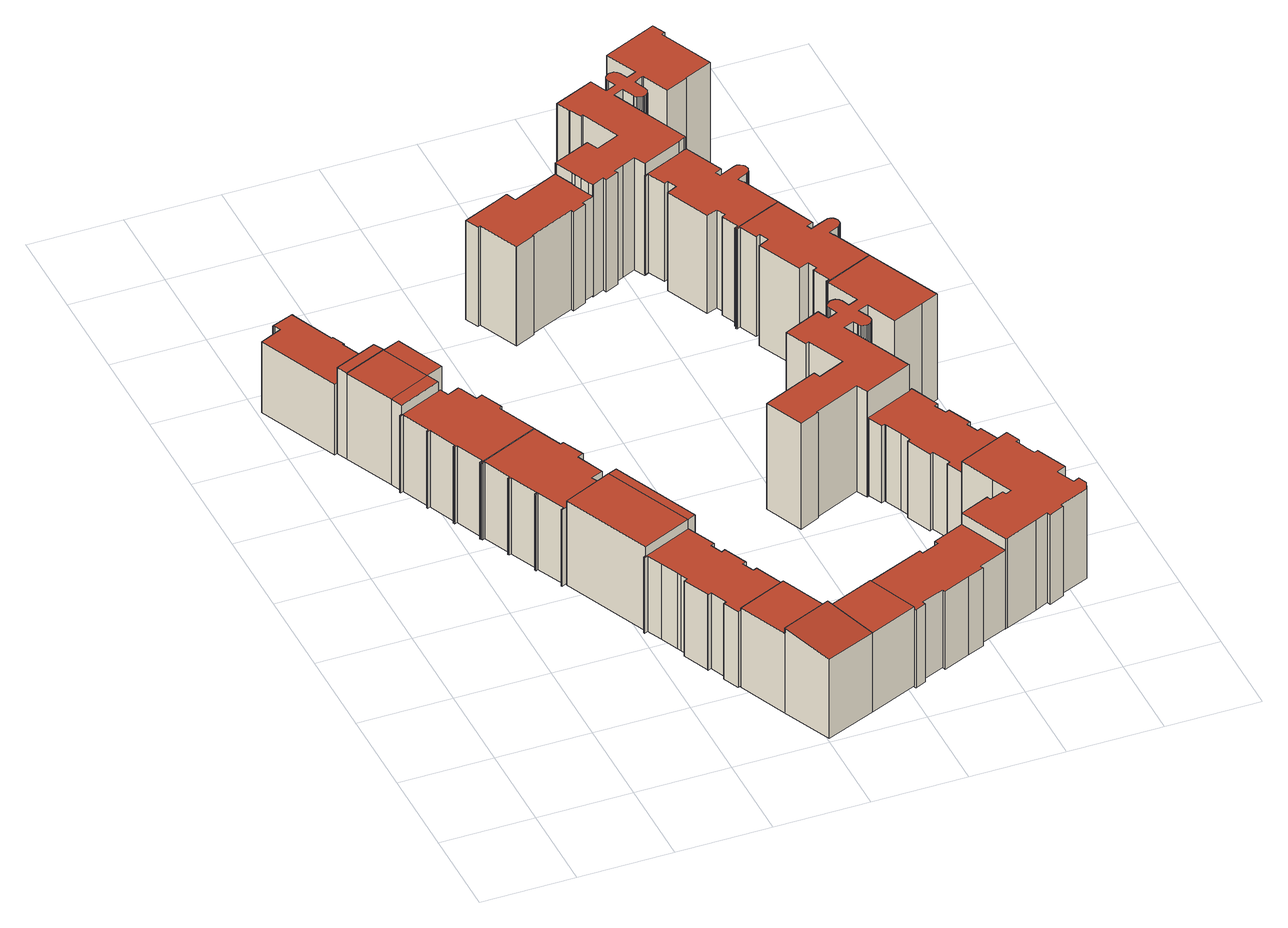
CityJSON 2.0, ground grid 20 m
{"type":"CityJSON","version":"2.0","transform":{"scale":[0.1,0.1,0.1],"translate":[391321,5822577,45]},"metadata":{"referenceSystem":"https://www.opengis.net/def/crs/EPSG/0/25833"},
"CityObjects":{
"building1":{"type":"Building","attributes":{"function":"1231","yearOfConstruction":1985,"roofType":"1000","measuredHeight":16.63},"geometry":[{"type":"MultiSurface","lod":"2","boundaries":[[[0,1,2,3]],[[3,2,4,5]],[[5,4,6,7]],[[7,6,8,9]],[[9,8,10,11]],[[11,10,12,13]],[[13,12,14,15]],[[15,14,16,17]],[[17,16,18,19]],[[19,18,20,21]],[[21,20,22,23]],[[23,22,24,25]],[[25,24,26,27]],[[27,26,28,29]],[[29,28,1,0]],[[5,7,9,11,13,15,17,19,21,23,25,27,29,0,3]],[[28,26,24,22,20,18,16,14,12,10,8,6,4,2,1]]],"semantics":{"surfaces":[{"type":"WallSurface"},{"type":"RoofSurface"},{"type":"GroundSurface"}],"values":[0,0,0,0,0,0,0,0,0,0,0,0,0,0,0,1,2]}}]},
"building2":{"type":"Building","attributes":{"function":"1231","yearOfConstruction":1995,"roofType":"1130","measuredHeight":20.46},"geometry":[{"type":"MultiSurface","lod":"2","boundaries":[[[30,31,32,33]],[[34,35,36,37]],[[31,38,39,32]],[[32,39,40,41]],[[33,32,42,43]],[[36,35,38,31]],[[35,34,44,45]],[[34,37,46,44]],[[37,36,47,46]],[[39,38,45,48]],[[40,39,48,49]],[[32,41,50,42]],[[41,40,49,50]],[[31,30,51,47]],[[30,33,43,51]],[[42,50,49,48]],[[51,43,42,47]],[[44,46,47,45]],[[47,42,48,45]]],"semantics":{"surfaces":[{"type":"RoofSurface"},{"type":"WallSurface"},{"type":"GroundSurface"}],"values":[0,0,0,0,1,1,1,1,1,1,1,1,1,1,1,2,2,2,2]}}]},
"building3":{"type":"Building","attributes":{"function":"1231","yearOfConstruction":2005,"roofType":"1000","measuredHeight":18.33},"geometry":[{"type":"MultiSurface","lod":"2","boundaries":[[[52,53,54,55,56,57,58,59,60,61,62,63,64,65,66,67,68,69,70,71,72,73,74,75,76]],[[75,77,78,76]],[[76,78,79,52]],[[52,79,80,53]],[[53,80,81,54]],[[54,81,82,55]],[[55,82,83,56]],[[56,83,84,57]],[[57,84,85,58]],[[58,85,86,59]],[[59,86,87,60]],[[60,87,88,61]],[[61,88,89,62]],[[62,89,90,63]],[[63,90,91,64]],[[64,91,92,65]],[[65,92,93,66]],[[66,93,94,67]],[[67,94,95,68]],[[68,95,96,69]],[[69,96,97,70]],[[70,97,98,71]],[[71,98,99,72]],[[72,99,100,73]],[[73,100,101,74]],[[74,101,77,75]],[[101,100,99,98,97,96,95,94,93,92,91,90,89,88,87,86,85,84,83,82,81,80,79,78,77]]],"semantics":{"surfaces":[{"type":"RoofSurface"},{"type":"WallSurface"},{"type":"GroundSurface"}],"values":[0,1,1,1,1,1,1,1,1,1,1,1,1,1,1,1,1,1,1,1,1,1,1,1,1,1,2]}}]},
"building4":{"type":"Building","attributes":{"function":"1231","yearOfConstruction":1965,"roofType":"1000","measuredHeight":18.03},"geometry":[{"type":"MultiSurface","lod":"2","boundaries":[[[102,103,104,105,106,107,108,109,110,111,112,113,114,115,116,117,118,119,120,121,122,123,124,125]],[[63,125,124,126]],[[126,124,123,127]],[[127,123,122,128]],[[128,122,121,129]],[[129,121,120,130]],[[130,120,119,131]],[[131,119,118,132]],[[132,118,117,133]],[[133,117,116,134]],[[134,116,115,135]],[[135,115,114,136]],[[136,114,113,137]],[[137,113,112,138]],[[138,112,111,139]],[[139,111,110,140]],[[140,110,109,141]],[[141,109,108,142]],[[142,108,107,143]],[[143,107,106,144]],[[144,106,105,145]],[[145,105,104,146]],[[146,104,103,147]],[[147,103,102,64]],[[64,102,125,63]],[[127,128,129,130,131,132,133,134,135,136,137,138,139,140,141,142,143,144,145,146,147,64,63,126]]],"semantics":{"surfaces":[{"type":"GroundSurface"},{"type":"WallSurface"},{"type":"RoofSurface"}],"values":[0,1,1,1,1,1,1,1,1,1,1,1,1,1,1,1,1,1,1,1,1,1,1,1,1,2]}}]},
"building5":{"type":"Building","attributes":{"function":"1231","yearOfConstruction":2015,"roofType":"1000","measuredHeight":20.05},"geometry":[{"type":"MultiSurface","lod":"2","boundaries":[[[148,149,150,151]],[[149,152,153,150]],[[149,148,154,155]],[[148,151,156,154]],[[151,150,157,156]],[[153,152,158,159]],[[152,149,155,158]],[[150,153,159,157]],[[154,156,157,155]],[[155,157,159,158]]],"semantics":{"surfaces":[{"type":"RoofSurface"},{"type":"WallSurface"},{"type":"GroundSurface"}],"values":[0,0,1,1,1,1,1,1,2,2]}}]},
"building6":{"type":"Building","attributes":{"function":"1231","yearOfConstruction":2000,"roofType":"1000","measuredHeight":17.95},"geometry":[{"type":"MultiSurface","lod":"2","boundaries":[[[160,161,162,163]],[[163,162,164,165]],[[165,164,166,167]],[[167,166,168,169]],[[169,168,170,171]],[[171,170,172,173]],[[173,172,174,175]],[[175,174,176,177]],[[177,176,178,179]],[[179,178,180,181]],[[181,180,182,183]],[[183,182,184,185]],[[185,184,186,187]],[[187,186,188,189]],[[189,188,190,191]],[[191,190,192,193]],[[193,192,194,195]],[[195,194,196,197]],[[197,196,198,199]],[[199,198,200,201]],[[201,200,202,203]],[[203,202,157,204]],[[204,157,205,206]],[[206,205,207,208]],[[208,207,161,160]],[[157,202,200,198,196,194,192,190,188,186,184,182,180,178,176,174,172,170,168,166,164,162,161,207,205]],[[160,163,165,167,169,171,173,175,177,179,181,183,185,187,189,191,193,195,197,199,201,203,204,206,208]]],"semantics":{"surfaces":[{"type":"WallSurface"},{"type":"GroundSurface"},{"type":"RoofSurface"}],"values":[0,0,0,0,0,0,0,0,0,0,0,0,0,0,0,0,0,0,0,0,0,0,0,0,0,1,2]}}]},
"building7":{"type":"Building","attributes":{"function":"1231","yearOfConstruction":1973,"roofType":"1130","measuredHeight":20.31},"geometry":[{"type":"MultiSurface","lod":"2","boundaries":[[[209,210,211,212]],[[213,212,214,215]],[[211,216,214,212]],[[217,218,219,220]],[[221,222,223,218]],[[219,224,225,226]],[[218,217,209,212]],[[217,220,210,209]],[[220,219,211,210]],[[223,222,215,214]],[[222,221,213,215]],[[221,218,212,213]],[[225,224,218,223]],[[224,219,218]],[[219,226,216,211]],[[226,225,214,216]]],"semantics":{"surfaces":[{"type":"GroundSurface"},{"type":"RoofSurface"},{"type":"WallSurface"}],"values":[0,0,0,1,1,1,2,2,2,2,2,2,2,2,2,2]}}]},
"building8":{"type":"Building","attributes":{"function":"1231","yearOfConstruction":1976,"roofType":"1000","measuredHeight":18.51},"address":[{"locality":"Berlin","thoroughfareNumber":"23","thoroughfareName":"Demminer Str."}],"geometry":[{"type":"MultiSurface","lod":"2","boundaries":[[[227,228,229,230,231,232,233,234,235,236,237,238,239,240,241]],[[240,242,243,241]],[[241,243,244,227]],[[227,244,245,228]],[[228,245,246,229]],[[229,246,247,230]],[[230,247,248,231]],[[231,248,249,232]],[[232,249,250,233]],[[233,250,251,234]],[[234,251,252,235]],[[235,252,253,236]],[[236,253,254,237]],[[237,254,255,238]],[[238,255,256,239]],[[239,256,242,240]],[[256,255,254,253,252,251,250,249,248,247,246,245,244,243,242]]],"semantics":{"surfaces":[{"type":"RoofSurface"},{"type":"WallSurface"},{"type":"GroundSurface"}],"values":[0,1,1,1,1,1,1,1,1,1,1,1,1,1,1,1,2]}}]},
"building9":{"type":"Building","attributes":{"function":"1231","yearOfConstruction":1997,"roofType":"1000","measuredHeight":24.34},"geometry":[{"type":"MultiSurface","lod":"2","boundaries":[[[257,258,259,260,261,262,263,264,265,266,267,268,269,270,271,272,273,274,275,276,277,278,279]],[[280,281,282,283,284,285,286,287,288,289,290,291,292,293,294,295,296,297,298,299,300,301,302]],[[283,274,273,284]],[[284,273,272,285]],[[285,272,271,286]],[[286,271,270,287]],[[287,270,269,288]],[[288,269,268,289]],[[289,268,267,290]],[[290,267,266,291]],[[291,266,265,292]],[[292,265,264,293]],[[293,264,263,294]],[[294,263,262,295]],[[295,262,261,296]],[[296,261,260,297]],[[297,260,259,298]],[[298,259,258,299]],[[299,258,257,300]],[[300,257,279,301]],[[301,279,278,302]],[[302,278,277,280]],[[280,277,276,281]],[[281,276,275,282]],[[282,275,274,283]]],"semantics":{"surfaces":[{"type":"GroundSurface"},{"type":"RoofSurface"},{"type":"WallSurface"}],"values":[0,1,2,2,2,2,2,2,2,2,2,2,2,2,2,2,2,2,2,2,2,2,2,2,2]}}]},
"building10":{"type":"Building","attributes":{"function":"1231","yearOfConstruction":1979,"roofType":"1000","measuredHeight":21.6},"geometry":[{"type":"MultiSurface","lod":"2","boundaries":[[[303,304,305,306,307,308,309,310,311,312,313,314,315,316,317,318,319,320,321,322,323,324,325,326,327,328,329,330]],[[331,332,333,334,335,336,337,338,339,340,341,342,343,344,345,346,347,348,349,350,351,352,353,354,355,356,357,358]],[[329,358,357,330]],[[330,357,356,303]],[[303,356,355,304]],[[304,355,354,305]],[[305,354,353,306]],[[306,353,352,307]],[[307,352,351,308]],[[308,351,350,309]],[[309,350,349,310]],[[310,349,348,311]],[[311,348,347,312]],[[312,347,346,313]],[[313,346,345,314]],[[314,345,344,315]],[[315,344,343,316]],[[316,343,342,317]],[[317,342,341,318]],[[318,341,340,319]],[[319,340,339,320]],[[320,339,338,321]],[[321,338,337,322]],[[322,337,336,323]],[[323,336,335,324]],[[324,335,334,325]],[[325,334,333,326]],[[326,333,332,327]],[[327,332,331,328]],[[328,331,358,329]]],"semantics":{"surfaces":[{"type":"RoofSurface"},{"type":"GroundSurface"},{"type":"WallSurface"}],"values":[0,1,2,2,2,2,2,2,2,2,2,2,2,2,2,2,2,2,2,2,2,2,2,2,2,2,2,2,2,2]}}]},
"building11":{"type":"Building","attributes":{"function":"1231","yearOfConstruction":1984,"roofType":"1000","measuredHeight":24.17},"geometry":[{"type":"MultiSurface","lod":"2","boundaries":[[[359,360,361,362]],[[362,361,363,364]],[[364,363,365,366]],[[366,365,367,368]],[[368,367,369,370]],[[370,369,371,372]],[[372,371,373,374]],[[374,373,375,376]],[[376,375,377,378]],[[378,377,379,380]],[[380,379,381,382]],[[382,381,383,384]],[[384,383,385,386]],[[386,385,387,388]],[[388,387,389,390]],[[390,389,391,392]],[[392,391,393,394]],[[394,393,395,396]],[[396,395,397,398]],[[398,397,399,400]],[[400,399,401,402]],[[402,401,403,404]],[[404,403,405,406]],[[406,405,407,408]],[[408,407,409,410]],[[410,409,411,412]],[[412,411,413,414]],[[414,413,415,416]],[[416,415,417,418]],[[418,417,419,420]],[[420,419,421,422]],[[422,421,423,424]],[[424,423,425,426]],[[426,425,427,428]],[[428,427,429,430]],[[430,429,431,432]],[[432,431,433,434]],[[434,433,435,436]],[[436,435,437,438]],[[438,437,439,440]],[[440,439,441,442]],[[442,441,443,444]],[[444,443,445,446]],[[446,445,447,448]],[[448,447,449,450]],[[450,449,451,452]],[[452,451,453,454]],[[454,453,455,456]],[[456,455,457,458]],[[458,457,459,460]],[[460,459,461,462]],[[462,461,463,464]],[[464,463,465,466]],[[466,465,467,468]],[[468,467,469,470]],[[470,469,471,472]],[[472,471,473,474]],[[474,473,475,476]],[[476,475,477,478]],[[478,477,479,480]],[[480,479,481,482]],[[482,481,483,484]],[[484,483,485,486]],[[486,485,487,488]],[[488,487,489,490]],[[490,489,491,492]],[[492,491,360,359]],[[361,360,491,489,487,485,483,481,479,477,475,473,471,469,467,465,463,461,459,457,455,453,451,449,447,445,443,441,439,437,435,433,431,429,427,425,423,421,419,417,415,413,411,409,407,405,403,401,399,397,395,393,391,389,387,385,383,381,379,377,375,373,371,369,367,365,363]],[[368,370,372,374,376,378,380,382,384,386,388,390,392,394,396,398,400,402,404,406,408,410,412,414,416,418,420,422,424,426,428,430,432,434,436,438,440,442,444,446,448,450,452,454,456,458,460,462,464,466,468,470,472,474,476,478,480,482,484,486,488,490,492,359,362,364,366]]],"semantics":{"surfaces":[{"type":"WallSurface"},{"type":"GroundSurface"},{"type":"RoofSurface"}],"values":[0,0,0,0,0,0,0,0,0,0,0,0,0,0,0,0,0,0,0,0,0,0,0,0,0,0,0,0,0,0,0,0,0,0,0,0,0,0,0,0,0,0,0,0,0,0,0,0,0,0,0,0,0,0,0,0,0,0,0,0,0,0,0,0,0,0,0,1,2]}}]},
"building12":{"type":"Building","attributes":{"function":"1231","yearOfConstruction":1980,"roofType":"1000","measuredHeight":18.14},"address":[{"locality":"Berlin","thoroughfareNumber":"42","thoroughfareName":"Graunstr."}],"geometry":[{"type":"MultiSurface","lod":"2","boundaries":[[[493,494,495,496]],[[496,495,497,498]],[[498,497,499,500]],[[500,499,501,502]],[[502,501,503,504]],[[504,503,505,506]],[[506,505,507,508]],[[508,507,509,510]],[[510,509,511,512]],[[512,511,513,514]],[[514,513,515,516]],[[516,515,517,518]],[[518,517,519,520]],[[520,519,521,522]],[[522,521,523,524]],[[524,523,525,526]],[[526,525,527,528]],[[528,527,529,530]],[[530,529,531,532]],[[532,531,533,534]],[[534,533,535,536]],[[536,535,537,538]],[[538,537,539,540]],[[540,539,541,542]],[[542,541,543,544]],[[544,543,545,546]],[[546,545,494,493]],[[493,496,498,500,502,504,506,508,510,512,514,516,518,520,522,524,526,528,530,532,534,536,538,540,542,544,546]],[[541,539,537,535,533,531,529,527,525,523,521,519,517,515,513,511,509,507,505,503,501,499,497,495,494,545,543]]],"semantics":{"surfaces":[{"type":"WallSurface"},{"type":"RoofSurface"},{"type":"GroundSurface"}],"values":[0,0,0,0,0,0,0,0,0,0,0,0,0,0,0,0,0,0,0,0,0,0,0,0,0,0,0,1,2]}}]},
"building13":{"type":"Building","attributes":{"function":"1231","yearOfConstruction":1970,"roofType":"1000","measuredHeight":24.2},"geometry":[{"type":"MultiSurface","lod":"2","boundaries":[[[547,548,549,550,551,552,553,554,555,556,557,558,559,560,561,562,563,564,565,566,567,568,569,570,571,572,573,574,575,576,577,578,579,580,581,582,583,584,585,586,587,588,589,590,591,592,593,594]],[[595,596,597,598,599,600,601,602,603,604,605,606,607,608,609,610,611,612,613,614,615,616,617,618,619,620,621,622,623,624,625,626,627,628,629,630,631,632,633,634,635,636,637,638,639,640,641,642]],[[571,616,615,572]],[[572,615,614,573]],[[573,614,613,574]],[[574,613,612,575]],[[575,612,611,576]],[[576,611,610,577]],[[577,610,609,578]],[[578,609,608,579]],[[579,608,607,580]],[[580,607,606,581]],[[581,606,605,582]],[[582,605,604,583]],[[583,604,603,584]],[[584,603,602,585]],[[585,602,601,586]],[[586,601,600,587]],[[587,600,599,588]],[[588,599,598,589]],[[589,598,597,590]],[[590,597,596,591]],[[591,596,595,592]],[[592,595,642,593]],[[593,642,641,594]],[[594,641,640,547]],[[547,640,639,548]],[[548,639,638,549]],[[549,638,637,550]],[[550,637,636,551]],[[551,636,635,552]],[[552,635,634,553]],[[553,634,633,554]],[[554,633,632,555]],[[555,632,631,556]],[[556,631,630,557]],[[557,630,629,558]],[[558,629,628,559]],[[559,628,627,560]],[[560,627,626,561]],[[561,626,625,562]],[[562,625,624,563]],[[563,624,623,564]],[[564,623,622,565]],[[565,622,621,566]],[[566,621,620,567]],[[567,620,619,568]],[[568,619,618,569]],[[569,618,617,570]],[[570,617,616,571]]],"semantics":{"surfaces":[{"type":"RoofSurface"},{"type":"GroundSurface"},{"type":"WallSurface"}],"values":[0,1,2,2,2,2,2,2,2,2,2,2,2,2,2,2,2,2,2,2,2,2,2,2,2,2,2,2,2,2,2,2,2,2,2,2,2,2,2,2,2,2,2,2,2,2,2,2,2,2]}}]},
"building14":{"type":"Building","attributes":{"function":"1231","yearOfConstruction":1975,"roofType":"1000","measuredHeight":27.14},"address":[{"locality":"Berlin","thoroughfareNumber":"17","thoroughfareName":"Lortzingstr."},{"locality":"Berlin","thoroughfareNumber":"16","thoroughfareName":"Lortzingstr."}],"geometry":[{"type":"MultiSurface","lod":"2","boundaries":[[[643,644,645,646,647,648,649,650,651,652,653,654,655,656,657,658,659,660,661,662,663,664,665,666,667,668,669,670,671,672,673,674,675,676,677,678,679,680,681,682,683,684,685,686,687,688,689,690,691,692,693,694,695,696,697,698,699,700,701,702,703,704,705,706,707,708,709,710,711,712,713,714,715,716,717,718,719,720,721,722,723]],[[724,725,726,727,728,729,730,731,732,733,734,735,736,737,738,739,740,741,742,743,744,745,746,747,748,749,750,751,752,753,754,755,756,757,758,759,760,761,762,763,764,765,766,767,768,769,770,771,772,773,774,775,776,777,778,779,780,781,782,783,784,785,786,787,788,789,790,791,792,793,794,795,796,797,798,799,800,801,802,803,804]],[[779,666,665,780]],[[780,665,664,781]],[[781,664,663,782]],[[782,663,662,783]],[[783,662,661,784]],[[784,661,660,785]],[[785,660,659,786]],[[786,659,658,787]],[[787,658,657,788]],[[788,657,656,789]],[[789,656,655,790]],[[790,655,654,791]],[[791,654,653,792]],[[792,653,652,793]],[[793,652,651,794]],[[794,651,650,795]],[[795,650,649,796]],[[796,649,648,797]],[[797,648,647,798]],[[798,647,646,799]],[[799,646,645,800]],[[800,645,644,801]],[[801,644,643,802]],[[802,643,723,803]],[[803,723,722,804]],[[804,722,721,724]],[[724,721,720,725]],[[725,720,719,726]],[[726,719,718,727]],[[727,718,717,728]],[[728,717,716,729]],[[729,716,715,730]],[[730,715,714,731]],[[731,714,713,732]],[[732,713,712,733]],[[733,712,711,734]],[[734,711,710,735]],[[735,710,709,736]],[[736,709,708,737]],[[737,708,707,738]],[[738,707,706,739]],[[739,706,705,740]],[[740,705,704,741]],[[741,704,703,742]],[[742,703,702,743]],[[743,702,701,744]],[[744,701,700,745]],[[745,700,699,746]],[[746,699,698,747]],[[747,698,697,748]],[[748,697,696,749]],[[749,696,695,750]],[[750,695,694,751]],[[751,694,693,752]],[[752,693,692,753]],[[753,692,691,754]],[[754,691,690,755]],[[755,690,689,756]],[[756,689,688,757]],[[757,688,687,758]],[[758,687,686,759]],[[759,686,685,760]],[[760,685,684,761]],[[761,684,683,762]],[[762,683,682,763]],[[763,682,681,764]],[[764,681,680,765]],[[765,680,679,766]],[[766,679,678,767]],[[767,678,677,768]],[[768,677,676,769]],[[769,676,675,770]],[[770,675,674,771]],[[771,674,673,772]],[[772,673,672,773]],[[773,672,671,774]],[[774,671,670,775]],[[775,670,669,776]],[[776,669,668,777]],[[777,668,667,778]],[[778,667,666,779]]],"semantics":{"surfaces":[{"type":"GroundSurface"},{"type":"RoofSurface"},{"type":"WallSurface"}],"values":[0,1,2,2,2,2,2,2,2,2,2,2,2,2,2,2,2,2,2,2,2,2,2,2,2,2,2,2,2,2,2,2,2,2,2,2,2,2,2,2,2,2,2,2,2,2,2,2,2,2,2,2,2,2,2,2,2,2,2,2,2,2,2,2,2,2,2,2,2,2,2,2,2,2,2,2,2,2,2,2,2,2,2]}}]},
"building15":{"type":"Building","attributes":{"function":"1231","yearOfConstruction":2010,"roofType":"1000","measuredHeight":24.22},"geometry":[{"type":"MultiSurface","lod":"2","boundaries":[[[805,806,807,808,809,810,811,812,813,814,815,816,817,818,819,820,821,822,823,824,825,826,827,828,829,830,831,832,833,834,835,836,837,838,839,840,841,842,843,844,845,846,847,848,849,850,851]],[[852,829,828,853]],[[853,828,827,854]],[[854,827,826,855]],[[855,826,825,856]],[[856,825,824,857]],[[857,824,823,858]],[[858,823,822,859]],[[859,822,821,860]],[[860,821,820,861]],[[861,820,819,862]],[[862,819,818,863]],[[863,818,817,864]],[[864,817,816,865]],[[865,816,815,866]],[[866,815,814,867]],[[867,814,813,868]],[[868,813,812,869]],[[869,812,811,870]],[[870,811,810,871]],[[871,810,809,563]],[[563,809,808,562]],[[562,808,807,561]],[[561,807,806,560]],[[560,806,805,559]],[[559,805,851,558]],[[558,851,850,872]],[[872,850,849,873]],[[873,849,848,874]],[[874,848,847,875]],[[875,847,846,876]],[[876,846,845,877]],[[877,845,844,878]],[[878,844,843,879]],[[879,843,842,880]],[[880,842,841,881]],[[881,841,840,882]],[[882,840,839,883]],[[883,839,838,442]],[[442,838,837,440]],[[440,837,836,438]],[[438,836,835,436]],[[436,835,834,434]],[[434,834,833,432]],[[432,833,832,884]],[[884,832,831,885]],[[885,831,830,886]],[[886,830,829,852]],[[873,874,875,876,877,878,879,880,881,882,883,442,440,438,436,434,432,884,885,886,852,853,854,855,856,857,858,859,860,861,862,863,864,865,866,867,868,869,870,871,563,562,561,560,559,558,872]]],"semantics":{"surfaces":[{"type":"GroundSurface"},{"type":"WallSurface"},{"type":"RoofSurface"}],"values":[0,1,1,1,1,1,1,1,1,1,1,1,1,1,1,1,1,1,1,1,1,1,1,1,1,1,1,1,1,1,1,1,1,1,1,1,1,1,1,1,1,1,1,1,1,1,1,1,2]}}]}
},
"vertices":[
[82,1171,177],[82,1171,9],[88,1173,9],[88,1173,177],[174,1209,9],[174,1209,177],[144,1278,9],[144,1278,177],[147,1279,9],[147,1279,177],[135,1306,9],[135,1306,177],[132,1305,9],[132,1305,177],[92,1398,9],[92,1398,177],[93,1399,9],[93,1399,177],[92,1401,9],[92,1401,177],[44,1382,9],[44,1382,177],[45,1378,9],[45,1378,177],[47,1379,9],[47,1379,177],[53,1366,9],[53,1366,177],[6,1345,9],[6,1345,177],
[226,1203,214],[190,1188,214],[235,1084,214],[271,1099,214],[88,1172,214],[98,1149,215],[190,1188,215],[179,1211,214],[98,1149,214],[144,1044,214],[155,1018,214],[246,1058,214],[235,1084,10],[271,1099,10],[88,1172,10],[98,1149,10],[179,1211,10],[190,1188,10],[144,1044,10],[155,1018,10],[246,1058,10],[226,1203,10],
[157,1015,192],[183,955,192],[178,953,192],[179,949,192],[185,952,192],[211,891,192],[206,889,192],[207,886,192],[213,888,192],[239,828,192],[233,825,192],[235,823,192],[368,881,192],[332,964,192],[338,967,192],[317,1015,192],[304,1009,192],[288,1047,192],[285,1052,192],[259,1041,192],[251,1060,192],[214,1044,192],[168,1024,192],[150,1016,192],[151,1013,192],[150,1016,10],[151,1013,10],[157,1015,10],[183,955,10],[178,953,10],[179,949,10],[185,952,10],[211,891,10],[206,889,10],[207,886,10],[213,888,10],[239,828,10],[233,825,10],[235,823,10],[368,881,10],[332,964,10],[338,967,10],[317,1015,10],[304,1009,10],[288,1047,10],[285,1052,10],[259,1041,10],[251,1060,10],[214,1044,10],[168,1024,10],
[368,881,11],[395,818,11],[402,821,11],[423,774,11],[410,768,11],[435,710,11],[409,699,11],[421,673,11],[383,657,11],[338,637,11],[319,629,11],[318,631,11],[324,634,11],[297,695,11],[292,692,11],[290,695,11],[296,698,11],[269,758,11],[264,756,11],[262,759,11],[268,762,11],[242,822,11],[236,819,11],[235,823,11],[236,819,192],[242,822,192],[268,762,192],[262,759,192],[264,756,192],[269,758,192],[296,698,192],[290,695,192],[292,692,192],[297,695,192],[324,634,192],[318,631,192],[319,629,192],[338,637,192],[383,657,192],[421,673,192],[409,699,192],[435,710,192],[410,768,192],[423,774,192],[402,821,192],[395,818,192],
[451,681,213],[433,674,213],[516,485,213],[533,493,213],[327,627,213],[409,438,213],[451,681,13],[433,674,13],[533,493,13],[516,485,13],[327,627,13],[409,438,13],
[412,435,192],[412,435,13],[426,404,13],[426,404,192],[443,366,13],[443,366,192],[446,357,13],[446,357,192],[453,342,13],[453,342,192],[446,339,13],[446,339,192],[470,284,13],[470,284,192],[471,281,13],[471,281,192],[478,284,13],[478,284,192],[494,248,13],[494,248,192],[487,245,13],[487,245,192],[502,211,13],[502,211,192],[614,260,13],[614,260,192],[587,322,13],[587,322,192],[579,319,13],[579,319,192],[568,344,13],[568,344,192],[576,347,13],[576,347,192],[554,398,13],[554,398,192],[546,394,13],[546,394,192],[535,419,13],[535,419,192],[543,423,13],[543,423,192],[517,481,13],[517,481,192],[516,485,192],[404,436,13],[404,436,192],[405,432,13],[405,432,192],
[767,198,9],[812,91,9],[708,47,9],[661,154,9],[615,260,9],[555,109,9],[509,214,9],[601,3,9],[767,198,197],[661,154,197],[708,47,197],[812,91,197],[615,260,197],[509,214,197],[555,109,197],[661,154,211],[555,109,211],[601,3,197],
[837,98,191],[835,105,191],[884,126,191],[887,119,191],[944,143,191],[981,158,191],[978,165,191],[1041,191,191],[996,298,191],[928,269,191],[932,261,191],[894,245,191],[891,253,191],[766,201,191],[814,88,191],[766,201,6],[814,88,6],[837,98,6],[835,105,6],[884,126,6],[887,119,6],[944,143,6],[981,158,6],[978,165,6],[1041,191,6],[996,298,6],[928,269,6],[932,261,6],[894,245,6],[891,253,6],
[551,1484,20],[568,1492,20],[569,1491,20],[577,1470,20],[677,1514,20],[678,1512,20],[694,1475,20],[697,1466,20],[703,1452,20],[711,1434,20],[715,1425,20],[716,1423,20],[690,1412,20],[693,1406,20],[664,1393,20],[661,1399,20],[564,1357,20],[566,1354,20],[523,1335,20],[522,1337,20],[485,1421,20],[479,1418,20],[466,1447,20],[485,1421,255],[522,1337,255],[523,1335,255],[566,1354,255],[564,1357,255],[661,1399,255],[664,1393,255],[693,1406,255],[690,1412,255],[716,1423,255],[715,1425,255],[711,1434,255],[703,1452,255],[697,1466,255],[694,1475,255],[678,1512,255],[677,1514,255],[577,1470,255],[569,1491,255],[568,1492,255],[551,1484,255],[466,1447,255],[479,1418,255],
[1202,420,218],[1195,417,218],[1187,434,218],[1176,461,218],[1183,464,218],[1170,494,218],[1057,444,218],[1089,371,218],[1109,326,218],[1096,320,218],[1092,328,218],[1062,316,218],[1059,324,218],[999,299,218],[996,298,218],[1041,191,218],[1044,193,218],[1115,222,218],[1144,235,218],[1147,228,218],[1180,242,218],[1177,249,218],[1241,275,218],[1248,294,218],[1241,312,218],[1228,306,218],[1211,345,218],[1231,354,218],[1228,306,5],[1241,312,5],[1248,294,5],[1241,275,5],[1177,249,5],[1180,242,5],[1147,228,5],[1144,235,5],[1115,222,5],[1044,193,5],[1041,191,5],[996,298,5],[999,299,5],[1059,324,5],[1062,316,5],[1092,328,5],[1096,320,5],[1109,326,5],[1089,371,5],[1057,444,5],[1170,494,5],[1183,464,5],[1176,461,5],[1187,434,5],[1195,417,5],[1202,420,5],[1231,354,5],[1211,345,5],
[895,747,254],[895,747,3],[889,761,3],[889,761,254],[770,709,3],[770,709,254],[806,626,3],[806,626,254],[849,645,3],[849,645,254],[847,648,3],[847,648,254],[948,693,3],[948,693,254],[959,669,3],[959,669,254],[960,669,3],[960,669,254],[1064,715,3],[1064,715,254],[1063,716,3],[1063,716,254],[1035,781,3],[1035,781,254],[996,868,3],[996,868,254],[1018,877,3],[1018,877,254],[1022,868,3],[1022,868,254],[1023,865,3],[1023,865,254],[1026,862,3],[1026,862,254],[1028,860,3],[1028,860,254],[1032,859,3],[1032,859,254],[1035,858,3],[1035,858,254],[1038,858,3],[1038,858,254],[1042,859,3],[1042,859,254],[1045,860,3],[1045,860,254],[1048,862,3],[1048,862,254],[1050,865,3],[1050,865,254],[1052,868,3],[1052,868,254],[1053,871,3],[1053,871,254],[1053,874,3],[1053,874,254],[1053,878,3],[1053,878,254],[1052,881,3],[1052,881,254],[1041,905,3],[1041,905,254],[1063,915,3],[1063,915,254],[1091,849,3],[1091,849,254],[1158,878,3],[1158,878,254],[1197,895,3],[1197,895,254],[1155,990,3],[1155,990,254],[1126,1056,3],[1126,1056,254],[1125,1055,3],[1125,1055,254],[1121,1053,3],[1121,1053,254],[1107,1047,3],[1107,1047,254],[1023,1010,3],[1023,1010,254],[1021,1010,3],[1021,1010,254],[1052,938,3],[1052,938,254],[1031,929,3],[1031,929,254],[1024,946,3],[1024,946,254],[1022,949,3],[1022,949,254],[1020,951,3],[1020,951,254],[1017,953,3],[1017,953,254],[1014,955,3],[1014,955,254],[1010,955,3],[1010,955,254],[1007,955,3],[1007,955,254],[1004,955,3],[1004,955,254],[1001,953,3],[1001,953,254],[998,951,3],[998,951,254],[996,949,3],[996,949,254],[994,946,3],[994,946,254],[993,943,3],[993,943,254],[992,939,3],[992,939,254],[993,936,3],[993,936,254],[994,933,3],[994,933,254],[1001,916,3],[1001,916,254],[980,907,3],[980,907,254],[969,932,3],[969,932,254],[889,897,3],[889,897,254],[909,850,3],[909,850,254],[917,853,3],[917,853,254],[952,772,3],[952,772,254],
[1132,581,192],[1132,581,10],[1110,631,10],[1110,631,192],[1102,628,10],[1102,628,192],[1090,653,10],[1090,653,192],[1098,657,10],[1098,657,192],[1073,715,10],[1073,715,192],[1071,719,10],[1071,719,192],[1063,716,10],[1063,716,192],[1064,715,10],[1064,715,192],[960,669,10],[960,669,192],[959,669,10],[959,669,192],[960,665,10],[960,665,192],[974,634,10],[974,634,192],[981,637,10],[981,637,192],[982,635,10],[982,635,192],[998,599,10],[998,599,192],[1008,576,10],[1008,576,192],[1001,573,10],[1001,573,192],[1024,519,10],[1024,519,192],[1031,522,10],[1031,522,192],[1049,482,10],[1049,482,192],[1042,479,10],[1042,479,192],[1057,444,10],[1057,444,192],[1170,494,10],[1170,494,192],[1143,556,10],[1143,556,192],[1135,552,10],[1135,552,192],[1124,577,10],[1124,577,192],
[839,1446,254],[856,1408,254],[864,1412,254],[873,1391,254],[851,1381,254],[892,1287,254],[915,1296,254],[924,1276,254],[916,1272,254],[932,1234,254],[925,1231,254],[926,1228,254],[927,1229,254],[1011,1265,254],[1025,1271,254],[1029,1273,254],[1031,1274,254],[1004,1336,254],[996,1354,254],[994,1358,254],[993,1357,254],[988,1367,254],[1009,1376,254],[1012,1378,254],[1015,1380,254],[1017,1383,254],[1018,1386,254],[1019,1390,254],[1019,1393,254],[1018,1396,254],[1017,1399,254],[1015,1402,254],[1012,1404,254],[1009,1406,254],[1006,1407,254],[1003,1408,254],[999,1407,254],[996,1406,254],[962,1391,254],[958,1401,254],[972,1408,254],[935,1492,254],[934,1491,254],[930,1490,254],[916,1483,254],[832,1446,254],[831,1446,254],[832,1443,254],[832,1446,21],[916,1483,21],[930,1489,21],[934,1491,21],[935,1492,21],[972,1408,21],[958,1401,21],[962,1391,21],[996,1406,21],[999,1407,21],[1003,1408,21],[1006,1407,21],[1009,1406,21],[1012,1404,21],[1015,1402,21],[1017,1399,21],[1018,1396,21],[1019,1393,21],[1019,1390,21],[1018,1386,21],[1017,1383,21],[1015,1380,21],[1012,1378,21],[1009,1376,21],[988,1367,21],[993,1357,21],[994,1358,21],[996,1354,21],[1004,1336,21],[1031,1274,21],[1029,1273,21],[1025,1271,21],[1011,1265,21],[927,1229,21],[926,1228,21],[925,1231,21],[932,1234,21],[916,1272,21],[924,1276,21],[915,1296,21],[892,1287,21],[851,1381,21],[873,1391,21],[864,1412,21],[856,1408,21],[839,1446,21],[832,1443,21],[831,1446,21],
[694,1475,16],[678,1512,16],[677,1514,16],[757,1548,16],[768,1524,16],[818,1546,16],[782,1629,16],[777,1626,16],[765,1652,16],[764,1652,16],[751,1681,16],[836,1718,16],[852,1681,16],[874,1691,16],[867,1707,16],[866,1710,16],[866,1713,16],[866,1717,16],[867,1720,16],[869,1723,16],[871,1725,16],[874,1727,16],[877,1729,16],[880,1729,16],[884,1729,16],[887,1729,16],[890,1727,16],[893,1725,16],[895,1723,16],[897,1720,16],[904,1704,16],[906,1705,16],[923,1712,16],[925,1713,16],[895,1782,16],[1010,1832,16],[1023,1804,16],[1016,1801,16],[1066,1686,16],[1004,1659,16],[1005,1657,16],[958,1637,16],[933,1695,16],[930,1694,16],[914,1687,16],[912,1686,16],[922,1661,16],[923,1658,16],[924,1654,16],[923,1651,16],[922,1648,16],[921,1645,16],[918,1642,16],[916,1640,16],[912,1639,16],[909,1638,16],[906,1638,16],[902,1639,16],[899,1640,16],[897,1642,16],[894,1645,16],[893,1648,16],[882,1673,16],[860,1663,16],[935,1492,16],[934,1491,16],[930,1489,16],[916,1483,16],[832,1446,16],[831,1446,16],[820,1470,16],[791,1457,16],[771,1447,16],[774,1441,16],[745,1428,16],[742,1435,16],[716,1423,16],[715,1425,16],[711,1434,16],[703,1452,16],[697,1466,16],[711,1434,282],[715,1425,282],[716,1423,282],[742,1435,282],[745,1428,282],[774,1441,282],[771,1447,282],[791,1457,282],[820,1470,282],[831,1446,282],[832,1446,282],[916,1483,282],[930,1490,282],[934,1491,282],[935,1492,282],[860,1663,282],[882,1673,282],[893,1648,282],[894,1645,282],[897,1642,282],[899,1640,282],[902,1639,282],[906,1638,282],[909,1638,282],[912,1639,282],[916,1640,282],[918,1642,282],[921,1645,282],[922,1648,282],[923,1651,282],[924,1654,282],[923,1658,282],[922,1661,282],[912,1686,282],[914,1687,282],[930,1694,282],[933,1695,282],[958,1637,282],[1005,1658,282],[1004,1659,282],[1066,1686,282],[1016,1801,282],[1023,1804,282],[1010,1832,282],[895,1782,282],[925,1713,282],[923,1712,282],[906,1705,282],[904,1704,282],[897,1720,282],[895,1723,282],[893,1725,282],[890,1727,282],[887,1729,282],[884,1729,282],[880,1729,282],[877,1729,282],[874,1727,282],[871,1725,282],[869,1723,282],[867,1720,282],[866,1717,282],[866,1713,282],[866,1710,282],[867,1707,282],[874,1691,282],[852,1681,282],[836,1718,282],[751,1681,282],[764,1652,282],[765,1652,282],[777,1626,282],[782,1629,282],[818,1546,282],[768,1524,282],[757,1548,282],[677,1514,282],[678,1512,282],[694,1475,282],[697,1466,282],[703,1452,282],
[927,1229,17],[1011,1265,17],[1025,1271,17],[1029,1273,17],[1031,1274,17],[1067,1190,17],[1053,1183,17],[1057,1173,17],[1092,1188,17],[1095,1189,17],[1098,1190,17],[1102,1189,17],[1105,1188,17],[1108,1187,17],[1110,1184,17],[1112,1182,17],[1114,1178,17],[1114,1175,17],[1114,1172,17],[1114,1168,17],[1112,1165,17],[1110,1163,17],[1108,1160,17],[1105,1159,17],[1084,1149,17],[1088,1139,17],[1089,1140,17],[1098,1119,17],[1126,1056,17],[1125,1055,17],[1121,1053,17],[1107,1047,17],[1023,1010,17],[1021,1010,17],[1020,1013,17],[1027,1016,17],[1011,1054,17],[1019,1058,17],[1010,1078,17],[988,1069,17],[946,1163,17],[969,1174,17],[960,1194,17],[951,1190,17],[935,1228,17],[927,1225,17],[926,1228,17],[1084,1149,254],[1105,1159,254],[1108,1160,254],[1110,1163,254],[1112,1165,254],[1114,1168,254],[1114,1172,254],[1114,1175,254],[1114,1178,254],[1112,1182,254],[1110,1184,254],[1108,1187,254],[1105,1188,254],[1102,1189,254],[1098,1190,254],[1095,1189,254],[1092,1188,254],[1057,1173,254],[1053,1183,254],[1067,1190,254],[927,1225,254],[935,1228,254],[951,1190,254],[960,1194,254],[969,1174,254],[946,1163,254],[988,1069,254],[1010,1078,254],[1019,1058,254],[1011,1054,254],[1027,1016,254],[1020,1013,254],[1098,1119,254],[1089,1140,254],[1088,1139,254]
]}
